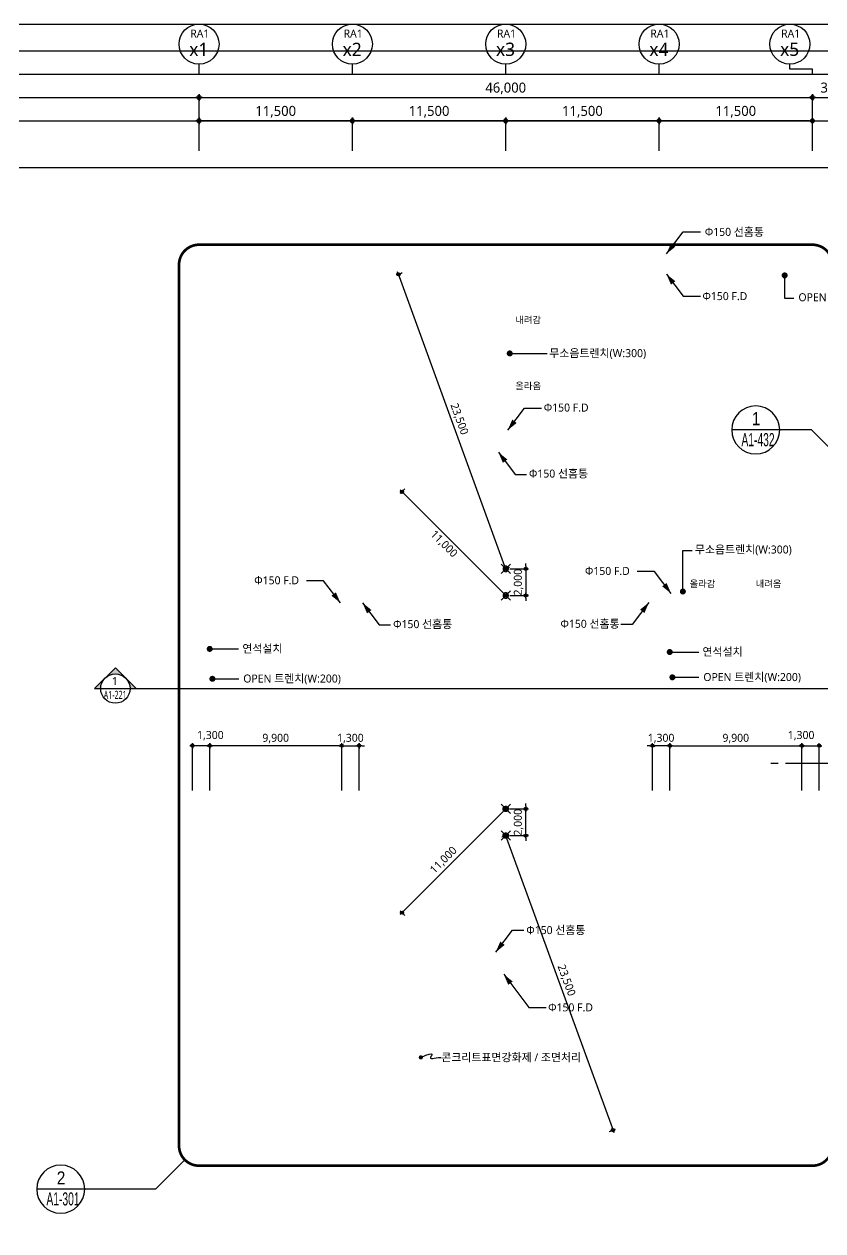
# Model space of a CAD drawing. Header units: millimetres. Extents: x 45782458 to 46215946, y 191740 to 1509539.
# Drawn here: x 45835157 to 45895054, y 814966 to 905440 of the extents above; entities that cross this region are included whole.
import ezdxf
from ezdxf.enums import TextEntityAlignment as Align

# ---------------------------------------------------------------- set-up
doc = ezdxf.new("R2010")
doc.units = ezdxf.units.MM
doc.header["$LTSCALE"] = 1000
doc.header["$MEASUREMENT"] = 0
doc.header["$PDSIZE"] = -10
doc.linetypes.add('HID', pattern=[2.5, 1.5, -1])
doc.linetypes.add('SYM$0$DASHDOT', pattern=[1, 0.5, -0.25, 0, -0.25])
doc.layers.get('0').update_dxf_attribs({"linetype": 'CONTINUOUS'})
doc.layers.get('Defpoints').update_dxf_attribs({"color": 171, "linetype": 'CONTINUOUS'})
for name, color, linetype in [('DIM', 7, 'CONTINUOUS'), ('LED', 7, 'CONTINUOUS'), ('NDIM', 7, 'CONTINUOUS'), ('SYM', 7, 'CONTINUOUS'), ('SYM(AXIS)', 7, 'CONTINUOUS'), ('SYM(STAIR)', 251, 'CONTINUOUS'), ('TEXT(AXIS)', 2, 'CONTINUOUS'), ('TEXT(MIN)', 7, 'CONTINUOUS'), ('TEXT(노트)', 7, 'CONTINUOUS'), ('구간정리', 6, 'CONTINUOUS'), ('구간정리-TEXT', 3, 'CONTINUOUS')]:
    doc.layers.add(name, color=color, linetype=linetype)
doc.styles.add('CGS', font='cgse', dxfattribs={"bigfont": 'cgs'})
doc.styles.add('SYM$0$ARIAL', font='arial.ttf')
doc.styles.add('SYM$0$돋움', font='', dxfattribs={"width": 0.9})
doc.styles.add('TE', font='malgun_0.ttf')
doc.styles.add('궁서체', font='')
doc.styles.add('나눔바른고딕', font='NanumBarunGothic.ttf')
doc.styles.get('SYM$0$돋움').set_extended_font_data('Dotum')
doc.styles.get('궁서체').set_extended_font_data('GungsuhChe')
doc.dimstyles.new('BA', dxfattribs={"dimscale": 500, "dimtxt": 3, "dimasz": 1, "dimexe": 1, "dimexo": 5, "dimgap": 0.9, "dimtad": 1, "dimdec": 0, "dimdsep": 46, "dimlunit": 6, "dimtxsty": 'TE', "dimblk": 'DDD', "dimcen": 2.5, "dimclrd": 256, "dimclre": 256, "dimclrt": 3, "dimazin": 2, "dimtfac": 1, "dimtdec": 0, "dimtix": 1, "dimtmove": 2, "dimatfit": 3, "dimldrblk": 'DDD', "dimfxl": 1, "dimtolj": 1, "dimtzin": 0, "dimarcsym": 2})
doc.dimstyles.new('CPDIM1', dxfattribs={"dimtxt": 3, "dimasz": 2.5, "dimexe": 1.25, "dimexo": 5, "dimgap": 1.5, "dimtad": 1, "dimdec": 0, "dimzin": 1, "dimdsep": 46, "dimlunit": 6, "dimtxsty": '궁서체', "dimblk1": 'Z_DOT', "dimblk2": 'Z_DOT', "dimsah": 1, "dimcen": 2.5, "dimadec": 0, "dimazin": 0, "dimtfac": 1, "dimtdec": 0, "dimtix": 1, "dimtmove": 2, "dimatfit": 3, "dimldrblk": 'Z_DOT', "dimfxl": 1, "dimtolj": 1, "dimtzin": 1, "dimarcsym": 0})

# ---------------------------------------------------------------- blocks, each defined once
blk = doc.blocks.new('DDD')
at = {"layer": 'DIM', "color": 0}
for p, q in [((-1, 0), (1, 0)), ((0, -1), (0, 1))]:
    blk.add_line(p, q, dxfattribs=at)
for radius in [0.6, 0.3]:
    blk.add_circle((0, 0), radius, dxfattribs=at)
blk = doc.blocks.new('*D223')
at = {"layer": 'Defpoints', "color": 0, "ltscale": 0.4, "transparency": 16777216}
for p in [(45882772, 898190), (45882772, 894690), (45894272, 894690)]:
    blk.add_point(p, dxfattribs=at)
at = {"layer": 'NDIM', "lineweight": -2, "ltscale": 0.4, "transparency": 16777216}
for p, q in [((45882772, 895940), (45882772, 898440)), ((45894272, 895940), (45894272, 898440)), ((45894022, 898190), (45883022, 898190))]:
    blk.add_line(p, q, dxfattribs=at)
at = {"layer": 'NDIM', "lineweight": -2, "ltscale": 0.4, "transparency": 16777216, "xscale": 250, "yscale": 250, "zscale": 250, "rotation": 180}
blk.add_blockref('DDD', (45882772, 898190), dxfattribs=at)
at = {"layer": 'NDIM', "lineweight": -2, "ltscale": 0.4, "transparency": 16777216, "xscale": 250, "yscale": 250, "zscale": 250}
blk.add_blockref('DDD', (45894272, 898190), dxfattribs=at)
at = {"layer": 'NDIM', "color": 3, "ltscale": 0.4, "transparency": 16777216, "insert": (45888522, 898868), "char_height": 750, "attachment_point": 5, "style": 'TE'}
blk.add_mtext('\\A1;11,500', dxfattribs=at)
blk = doc.blocks.new('*D224')
at = {"layer": 'Defpoints', "color": 0, "ltscale": 0.4, "transparency": 16777216}
for p in [(45871272, 898190), (45871272, 894690), (45882772, 894690)]:
    blk.add_point(p, dxfattribs=at)
at = {"layer": 'NDIM', "lineweight": -2, "ltscale": 0.4, "transparency": 16777216}
for p, q in [((45871272, 895940), (45871272, 898440)), ((45882772, 895940), (45882772, 898440)), ((45882522, 898190), (45871522, 898190))]:
    blk.add_line(p, q, dxfattribs=at)
at = {"layer": 'NDIM', "lineweight": -2, "ltscale": 0.4, "transparency": 16777216, "xscale": 250, "yscale": 250, "zscale": 250, "rotation": 180}
blk.add_blockref('DDD', (45871272, 898190), dxfattribs=at)
at = {"layer": 'NDIM', "lineweight": -2, "ltscale": 0.4, "transparency": 16777216, "xscale": 250, "yscale": 250, "zscale": 250}
blk.add_blockref('DDD', (45882772, 898190), dxfattribs=at)
at = {"layer": 'NDIM', "color": 3, "ltscale": 0.4, "transparency": 16777216, "insert": (45877022, 898868), "char_height": 750, "attachment_point": 5, "style": 'TE'}
blk.add_mtext('\\A1;11,500', dxfattribs=at)
blk = doc.blocks.new('*D225')
at = {"layer": 'Defpoints', "color": 0, "ltscale": 0.4, "transparency": 16777216}
for p in [(45859772, 898190), (45859772, 894690), (45871272, 894690)]:
    blk.add_point(p, dxfattribs=at)
at = {"layer": 'NDIM', "lineweight": -2, "ltscale": 0.4, "transparency": 16777216}
for p, q in [((45859772, 895940), (45859772, 898440)), ((45871272, 895940), (45871272, 898440)), ((45871022, 898190), (45860022, 898190))]:
    blk.add_line(p, q, dxfattribs=at)
at = {"layer": 'NDIM', "lineweight": -2, "ltscale": 0.4, "transparency": 16777216, "xscale": 250, "yscale": 250, "zscale": 250, "rotation": 180}
blk.add_blockref('DDD', (45859772, 898190), dxfattribs=at)
at = {"layer": 'NDIM', "lineweight": -2, "ltscale": 0.4, "transparency": 16777216, "xscale": 250, "yscale": 250, "zscale": 250}
blk.add_blockref('DDD', (45871272, 898190), dxfattribs=at)
at = {"layer": 'NDIM', "color": 3, "ltscale": 0.4, "transparency": 16777216, "insert": (45865522, 898868), "char_height": 750, "attachment_point": 5, "style": 'TE'}
blk.add_mtext('\\A1;11,500', dxfattribs=at)
blk = doc.blocks.new('*D226')
at = {"layer": 'Defpoints', "color": 0, "ltscale": 0.4, "transparency": 16777216}
for p in [(45848272, 898190), (45848272, 894690), (45859772, 894690)]:
    blk.add_point(p, dxfattribs=at)
at = {"layer": 'NDIM', "lineweight": -2, "ltscale": 0.4, "transparency": 16777216}
for p, q in [((45848272, 895940), (45848272, 898440)), ((45859772, 895940), (45859772, 898440)), ((45859522, 898190), (45848522, 898190))]:
    blk.add_line(p, q, dxfattribs=at)
at = {"layer": 'NDIM', "lineweight": -2, "ltscale": 0.4, "transparency": 16777216, "xscale": 250, "yscale": 250, "zscale": 250, "rotation": 180}
blk.add_blockref('DDD', (45848272, 898190), dxfattribs=at)
at = {"layer": 'NDIM', "lineweight": -2, "ltscale": 0.4, "transparency": 16777216, "xscale": 250, "yscale": 250, "zscale": 250}
blk.add_blockref('DDD', (45859772, 898190), dxfattribs=at)
at = {"layer": 'NDIM', "color": 3, "ltscale": 0.4, "transparency": 16777216, "insert": (45854022, 898868), "char_height": 750, "attachment_point": 5, "style": 'TE'}
blk.add_mtext('\\A1;11,500', dxfattribs=at)
blk = doc.blocks.new('*D227')
at = {"layer": 'Defpoints', "color": 0, "ltscale": 0.4, "transparency": 16777216}
for p in [(45894272, 899940), (45848272, 894690), (45894272, 894690)]:
    blk.add_point(p, dxfattribs=at)
at = {"layer": 'NDIM', "lineweight": -2, "ltscale": 0.4, "transparency": 16777216}
for p, q in [((45848272, 895940), (45848272, 900190)), ((45848522, 899940), (45894022, 899940)), ((45894272, 895940), (45894272, 900190))]:
    blk.add_line(p, q, dxfattribs=at)
at = {"layer": 'NDIM', "lineweight": -2, "ltscale": 0.4, "transparency": 16777216, "xscale": 250, "yscale": 250, "zscale": 250, "rotation": 180}
blk.add_blockref('DDD', (45848272, 899940), dxfattribs=at)
at = {"layer": 'NDIM', "lineweight": -2, "ltscale": 0.4, "transparency": 16777216, "xscale": 250, "yscale": 250, "zscale": 250}
blk.add_blockref('DDD', (45894272, 899940), dxfattribs=at)
at = {"layer": 'NDIM', "color": 3, "ltscale": 0.4, "transparency": 16777216, "insert": (45871272, 900616), "char_height": 750, "attachment_point": 5, "style": 'TE'}
blk.add_mtext('\\A1;46,000', dxfattribs=at)
blk = doc.blocks.new('*D228')
at = {"layer": 'Defpoints', "color": 0, "ltscale": 0.4, "transparency": 16777216}
for p in [(45897972, 899940), (45894272, 894690), (45897972, 894690)]:
    blk.add_point(p, dxfattribs=at)
at = {"layer": 'NDIM', "lineweight": -2, "ltscale": 0.4, "transparency": 16777216}
for p, q in [((45894272, 895940), (45894272, 900190)), ((45894522, 899940), (45897722, 899940)), ((45897972, 895940), (45897972, 900190))]:
    blk.add_line(p, q, dxfattribs=at)
at = {"layer": 'NDIM', "lineweight": -2, "ltscale": 0.4, "transparency": 16777216, "xscale": 250, "yscale": 250, "zscale": 250, "rotation": 180}
blk.add_blockref('DDD', (45894272, 899940), dxfattribs=at)
at = {"layer": 'NDIM', "lineweight": -2, "ltscale": 0.4, "transparency": 16777216, "xscale": 250, "yscale": 250, "zscale": 250}
blk.add_blockref('DDD', (45897972, 899940), dxfattribs=at)
at = {"layer": 'NDIM', "color": 3, "ltscale": 0.4, "transparency": 16777216, "insert": (45896122, 900616), "char_height": 750, "attachment_point": 5, "style": 'TE'}
blk.add_mtext('\\A1;3,700', dxfattribs=at)
blk = doc.blocks.new('A$C2F20087E')
at = {"layer": 'SYM(AXIS)'}
blk.add_line((600, 0), (600, 300), dxfattribs=at)
blk.add_circle((600, 900), 600, dxfattribs=at)
blk = doc.blocks.new('Z_DOT')
at = {"layer": 'DIM', "color": 0}
for p, q in [((-1, 0), (1, 0)), ((0, -1), (0, 1))]:
    blk.add_line(p, q, dxfattribs=at)
for radius in [0.5, 0.25]:
    blk.add_circle((0, 0), radius, dxfattribs=at)
blk = doc.blocks.new('A$C3FE61B3A')
at = {"layer": 'SYM(STAIR)', "color": 2, "linetype": 'HID'}
for points in [[(0, 707), (707, 0)], [(0, 0), (707, 707)]]:
    blk.add_lwpolyline(points, dxfattribs=at)
blk.add_circle((354, 354), 200, dxfattribs=at)
blk = doc.blocks.new('*D1109')
at = {"layer": 'Defpoints', "color": 0, "ltscale": 0.4, "transparency": 16777216}
for p in [(45871272, 846601), (45863494, 838823), (45863494, 838823)]:
    blk.add_point(p, dxfattribs=at)
at = {"layer": 'NDIM', "lineweight": -2, "ltscale": 0.4, "transparency": 16777216}
for p, q in [((45871131, 846460), (45863636, 838965)), ((45871484, 846389), (45871414, 846460)), ((45863706, 838611), (45863636, 838682))]:
    blk.add_line(p, q, dxfattribs=at)
at = {"layer": 'NDIM', "lineweight": -2, "ltscale": 0.4, "transparency": 16777216, "xscale": 200, "yscale": 200, "zscale": 200}
for p, rotation in [((45871272, 846601), 44.99998819458615), ((45863494, 838823), 224.9999881945861)]:
    blk.add_blockref('DDD', p, dxfattribs=dict(at, rotation=rotation))
at = {"layer": 'NDIM', "color": 3, "ltscale": 0.4, "transparency": 16777216, "insert": (45866622, 842749), "char_height": 600, "attachment_point": 5, "rotation": 44.99999, "style": 'TE'}
blk.add_mtext('\\A1;11,000', dxfattribs=at)
blk = doc.blocks.new('*D1110')
at = {"layer": 'Defpoints', "color": 0, "ltscale": 0.4, "transparency": 16777216}
for p in [(45871272, 846601), (45872772, 846601), (45871272, 844601)]:
    blk.add_point(p, dxfattribs=at)
at = {"layer": 'NDIM', "lineweight": -2, "ltscale": 0.4, "transparency": 16777216}
for p, q in [((45872772, 846801), (45872772, 847001)), ((45871572, 846601), (45872972, 846601)), ((45872772, 844601), (45872772, 846601)), ((45871572, 844601), (45872972, 844601)), ((45872772, 844401), (45872772, 844201))]:
    blk.add_line(p, q, dxfattribs=at)
at = {"layer": 'NDIM', "lineweight": -2, "ltscale": 0.4, "transparency": 16777216, "xscale": 200, "yscale": 200, "zscale": 200}
for p, rotation in [((45872772, 846601), 270), ((45872772, 844601), 90)]:
    blk.add_blockref('DDD', p, dxfattribs=dict(at, rotation=rotation))
at = {"layer": 'NDIM', "color": 3, "ltscale": 0.4, "transparency": 16777216, "insert": (45872232, 845601), "char_height": 600, "attachment_point": 5, "rotation": 90, "style": 'TE'}
blk.add_mtext('\\A1;2,000', dxfattribs=at)
blk = doc.blocks.new('*D1108')
at = {"layer": 'Defpoints', "color": 0, "ltscale": 0.4, "transparency": 16777216}
for p in [(45871272, 844601), (45879310, 822519), (45879310, 822519)]:
    blk.add_point(p, dxfattribs=at)
at = {"layer": 'NDIM', "lineweight": -2, "ltscale": 0.4, "transparency": 16777216}
for p, q in [((45870990, 844499), (45871084, 844533)), ((45871341, 844413), (45879241, 822706)), ((45879028, 822416), (45879122, 822450))]:
    blk.add_line(p, q, dxfattribs=at)
at = {"layer": 'NDIM', "lineweight": -2, "ltscale": 0.4, "transparency": 16777216, "xscale": 200, "yscale": 200, "zscale": 200}
for p, rotation in [((45871272, 844601), 109.9999475570567), ((45879310, 822519), 289.9999475570568)]:
    blk.add_blockref('DDD', p, dxfattribs=dict(at, rotation=rotation))
at = {"layer": 'NDIM', "color": 3, "ltscale": 0.4, "transparency": 16777216, "insert": (45875799, 833745), "char_height": 600, "attachment_point": 5, "rotation": 289.99995, "style": 'TE'}
blk.add_mtext('\\A1;23,500', dxfattribs=at)
blk = doc.blocks.new('*D1111')
at = {"layer": 'Defpoints', "color": 0, "ltscale": 0.4, "transparency": 16777216}
for p in [(45863494, 870380), (45863494, 870380), (45871272, 862601)]:
    blk.add_point(p, dxfattribs=at)
at = {"layer": 'NDIM', "lineweight": -2, "ltscale": 0.4, "transparency": 16777216}
for p, q in [((45863706, 870592), (45863636, 870521)), ((45871131, 862743), (45863636, 870238)), ((45871484, 862813), (45871414, 862743))]:
    blk.add_line(p, q, dxfattribs=at)
at = {"layer": 'NDIM', "lineweight": -2, "ltscale": 0.4, "transparency": 16777216, "xscale": 200, "yscale": 200, "zscale": 200}
for p, rotation in [((45863494, 870380), 135.0000118054139), ((45871272, 862601), 315.0000118054139)]:
    blk.add_blockref('DDD', p, dxfattribs=dict(at, rotation=rotation))
at = {"layer": 'NDIM', "color": 3, "ltscale": 0.4, "transparency": 16777216, "insert": (45866622, 866453), "char_height": 600, "attachment_point": 5, "rotation": 315.00001, "style": 'TE'}
blk.add_mtext('\\A1;11,000', dxfattribs=at)
blk = doc.blocks.new('*D1112')
at = {"layer": 'Defpoints', "color": 0, "ltscale": 0.4, "transparency": 16777216}
for p in [(45871272, 864601), (45871272, 862601), (45872772, 862601)]:
    blk.add_point(p, dxfattribs=at)
at = {"layer": 'NDIM', "lineweight": -2, "ltscale": 0.4, "transparency": 16777216}
for p, q in [((45872772, 864801), (45872772, 865001)), ((45871572, 864601), (45872972, 864601)), ((45872772, 864601), (45872772, 862601)), ((45871572, 862601), (45872972, 862601)), ((45872772, 862401), (45872772, 862201))]:
    blk.add_line(p, q, dxfattribs=at)
at = {"layer": 'NDIM', "lineweight": -2, "ltscale": 0.4, "transparency": 16777216, "xscale": 200, "yscale": 200, "zscale": 200}
for p, rotation in [((45872772, 864601), 270), ((45872772, 862601), 90)]:
    blk.add_blockref('DDD', p, dxfattribs=dict(at, rotation=rotation))
at = {"layer": 'NDIM', "color": 3, "ltscale": 0.4, "transparency": 16777216, "insert": (45872232, 863601), "char_height": 600, "attachment_point": 5, "rotation": 90, "style": 'TE'}
blk.add_mtext('\\A1;2,000', dxfattribs=at)
blk = doc.blocks.new('*D1113')
at = {"layer": 'Defpoints', "color": 0, "ltscale": 0.4, "transparency": 16777216}
for p in [(45863235, 886684), (45863235, 886684), (45871272, 864601)]:
    blk.add_point(p, dxfattribs=at)
at = {"layer": 'NDIM', "lineweight": -2, "ltscale": 0.4, "transparency": 16777216}
for p, q in [((45863517, 886787), (45863423, 886753)), ((45871204, 864789), (45863303, 886496)), ((45871554, 864704), (45871460, 864670))]:
    blk.add_line(p, q, dxfattribs=at)
at = {"layer": 'NDIM', "lineweight": -2, "ltscale": 0.4, "transparency": 16777216, "xscale": 200, "yscale": 200, "zscale": 200}
for p, rotation in [((45863235, 886684), 109.9999475570567), ((45871272, 864601), 289.9999475570568)]:
    blk.add_blockref('DDD', p, dxfattribs=dict(at, rotation=rotation))
at = {"layer": 'NDIM', "color": 3, "ltscale": 0.4, "transparency": 16777216, "insert": (45867761, 875827), "char_height": 600, "attachment_point": 5, "rotation": 289.99995, "style": 'TE'}
blk.add_mtext('\\A1;23,500', dxfattribs=at)
blk = doc.blocks.new('*D1114')
at = {"layer": 'Defpoints', "color": 0, "ltscale": 0.4, "transparency": 16777216}
for p in [(45893472, 851339), (45883572, 847673), (45893472, 847673)]:
    blk.add_point(p, dxfattribs=at)
at = {"layer": 'NDIM', "lineweight": -2, "ltscale": 0.4, "transparency": 16777216}
for p, q in [((45883572, 847973), (45883572, 851539)), ((45893472, 847973), (45893472, 851539)), ((45883772, 851339), (45893272, 851339))]:
    blk.add_line(p, q, dxfattribs=at)
at = {"layer": 'NDIM', "lineweight": -2, "ltscale": 0.4, "transparency": 16777216, "xscale": 200, "yscale": 200, "zscale": 200, "rotation": 180}
blk.add_blockref('DDD', (45883572, 851339), dxfattribs=at)
at = {"layer": 'NDIM', "lineweight": -2, "ltscale": 0.4, "transparency": 16777216, "xscale": 200, "yscale": 200, "zscale": 200}
blk.add_blockref('DDD', (45893472, 851339), dxfattribs=at)
at = {"layer": 'NDIM', "color": 3, "ltscale": 0.4, "transparency": 16777216, "insert": (45888522, 851880), "char_height": 600, "attachment_point": 5, "style": 'TE'}
blk.add_mtext('\\A1;9,900', dxfattribs=at)
blk = doc.blocks.new('*D1115')
at = {"layer": 'Defpoints', "color": 0, "ltscale": 0.4, "transparency": 16777216}
for p in [(45882272, 851339), (45882272, 847673), (45883572, 847673)]:
    blk.add_point(p, dxfattribs=at)
at = {"layer": 'NDIM', "lineweight": -2, "ltscale": 0.4, "transparency": 16777216}
for p, q in [((45882272, 847973), (45882272, 851539)), ((45883572, 847973), (45883572, 851539)), ((45882072, 851339), (45881872, 851339)), ((45883572, 851339), (45882272, 851339)), ((45883772, 851339), (45883972, 851339))]:
    blk.add_line(p, q, dxfattribs=at)
at = {"layer": 'NDIM', "lineweight": -2, "ltscale": 0.4, "transparency": 16777216, "xscale": 200, "yscale": 200, "zscale": 200}
blk.add_blockref('DDD', (45882272, 851339), dxfattribs=at)
at = {"layer": 'NDIM', "lineweight": -2, "ltscale": 0.4, "transparency": 16777216, "xscale": 200, "yscale": 200, "zscale": 200, "rotation": 180}
blk.add_blockref('DDD', (45883572, 851339), dxfattribs=at)
at = {"layer": 'NDIM', "color": 3, "ltscale": 0.4, "transparency": 16777216, "insert": (45882922, 851881), "char_height": 600, "attachment_point": 5, "style": 'TE'}
blk.add_mtext('\\A1;1,300', dxfattribs=at)
blk = doc.blocks.new('*D1116')
at = {"layer": 'Defpoints', "color": 0, "ltscale": 0.4, "transparency": 16777216}
for p in [(45894772, 851339), (45893472, 847673), (45894772, 847673)]:
    blk.add_point(p, dxfattribs=at)
at = {"layer": 'NDIM', "lineweight": -2, "ltscale": 0.4, "transparency": 16777216}
for p, q in [((45893472, 847973), (45893472, 851539)), ((45894772, 847973), (45894772, 851539)), ((45893672, 851339), (45894572, 851339))]:
    blk.add_line(p, q, dxfattribs=at)
at = {"layer": 'NDIM', "lineweight": -2, "ltscale": 0.4, "transparency": 16777216, "xscale": 200, "yscale": 200, "zscale": 200, "rotation": 180}
blk.add_blockref('DDD', (45893472, 851339), dxfattribs=at)
at = {"layer": 'NDIM', "lineweight": -2, "ltscale": 0.4, "transparency": 16777216, "xscale": 200, "yscale": 200, "zscale": 200}
blk.add_blockref('DDD', (45894772, 851339), dxfattribs=at)
at = {"layer": 'NDIM', "color": 3, "ltscale": 0.4, "transparency": 16777216, "insert": (45893422, 852089), "char_height": 600, "attachment_point": 5, "style": 'TE'}
blk.add_mtext('\\A1;1,300', dxfattribs=at)
blk = doc.blocks.new('*D1117')
at = {"layer": 'Defpoints', "color": 0, "ltscale": 0.4, "transparency": 16777216}
for p in [(45849072, 851339), (45849072, 847673), (45858972, 847673)]:
    blk.add_point(p, dxfattribs=at)
at = {"layer": 'NDIM', "lineweight": -2, "ltscale": 0.4, "transparency": 16777216}
for p, q in [((45849072, 847973), (45849072, 851539)), ((45858972, 847973), (45858972, 851539)), ((45858772, 851339), (45849272, 851339))]:
    blk.add_line(p, q, dxfattribs=at)
at = {"layer": 'NDIM', "lineweight": -2, "ltscale": 0.4, "transparency": 16777216, "xscale": 200, "yscale": 200, "zscale": 200, "rotation": 180}
blk.add_blockref('DDD', (45849072, 851339), dxfattribs=at)
at = {"layer": 'NDIM', "lineweight": -2, "ltscale": 0.4, "transparency": 16777216, "xscale": 200, "yscale": 200, "zscale": 200}
blk.add_blockref('DDD', (45858972, 851339), dxfattribs=at)
at = {"layer": 'NDIM', "color": 3, "ltscale": 0.4, "transparency": 16777216, "insert": (45854022, 851880), "char_height": 600, "attachment_point": 5, "style": 'TE'}
blk.add_mtext('\\A1;9,900', dxfattribs=at)
blk = doc.blocks.new('*D1118')
at = {"layer": 'Defpoints', "color": 0, "ltscale": 0.4, "transparency": 16777216}
for p in [(45860272, 851339), (45858972, 847673), (45860272, 847673)]:
    blk.add_point(p, dxfattribs=at)
at = {"layer": 'NDIM', "lineweight": -2, "ltscale": 0.4, "transparency": 16777216}
for p, q in [((45858972, 847973), (45858972, 851539)), ((45860272, 847973), (45860272, 851539)), ((45858772, 851339), (45858572, 851339)), ((45858972, 851339), (45860272, 851339)), ((45860472, 851339), (45860672, 851339))]:
    blk.add_line(p, q, dxfattribs=at)
at = {"layer": 'NDIM', "lineweight": -2, "ltscale": 0.4, "transparency": 16777216, "xscale": 200, "yscale": 200, "zscale": 200}
blk.add_blockref('DDD', (45858972, 851339), dxfattribs=at)
at = {"layer": 'NDIM', "lineweight": -2, "ltscale": 0.4, "transparency": 16777216, "xscale": 200, "yscale": 200, "zscale": 200, "rotation": 180}
blk.add_blockref('DDD', (45860272, 851339), dxfattribs=at)
at = {"layer": 'NDIM', "color": 3, "ltscale": 0.4, "transparency": 16777216, "insert": (45859622, 851881), "char_height": 600, "attachment_point": 5, "style": 'TE'}
blk.add_mtext('\\A1;1,300', dxfattribs=at)
blk = doc.blocks.new('*D1119')
at = {"layer": 'Defpoints', "color": 0, "ltscale": 0.4, "transparency": 16777216}
for p in [(45847772, 851339), (45847772, 847673), (45849072, 847673)]:
    blk.add_point(p, dxfattribs=at)
at = {"layer": 'NDIM', "lineweight": -2, "ltscale": 0.4, "transparency": 16777216}
for p, q in [((45847772, 847973), (45847772, 851539)), ((45849072, 847973), (45849072, 851539)), ((45848872, 851339), (45847972, 851339))]:
    blk.add_line(p, q, dxfattribs=at)
at = {"layer": 'NDIM', "lineweight": -2, "ltscale": 0.4, "transparency": 16777216, "xscale": 200, "yscale": 200, "zscale": 200, "rotation": 180}
blk.add_blockref('DDD', (45847772, 851339), dxfattribs=at)
at = {"layer": 'NDIM', "lineweight": -2, "ltscale": 0.4, "transparency": 16777216, "xscale": 200, "yscale": 200, "zscale": 200}
blk.add_blockref('DDD', (45849072, 851339), dxfattribs=at)
at = {"layer": 'NDIM', "color": 3, "ltscale": 0.4, "transparency": 16777216, "insert": (45849122, 852089), "char_height": 600, "attachment_point": 5, "style": 'TE'}
blk.add_mtext('\\A1;1,300', dxfattribs=at)
blk = doc.blocks.new('SYM$0$det-tar-wi')
at = {"layer": '구간정리', "ltscale": 0.2}
blk.add_line((0, 0), (11, 0), dxfattribs=at)
blk.add_circle((5.5, 0), 5.5, dxfattribs=at)
at = {"layer": '구간정리-TEXT', "color": 3, "style": 'SYM$0$ARIAL'}
blk.add_attdef('2', text='', height=3, dxfattribs=at).set_placement((5.5, 2.58), align=Align.MIDDLE_CENTER)
at = {"layer": '구간정리-TEXT', "color": 3, "style": 'SYM$0$ARIAL', "width": 0.6}
blk.add_attdef('A1.00', text='', height=3, dxfattribs=at).set_placement((5.57, -2.22), align=Align.MIDDLE_CENTER)

msp = doc.modelspace()

# ---------------------------------------------------------------- hatches: boundary and pattern name
at = {"layer": 'SYM'}
h = msp.add_hatch(color=256, dxfattribs=at)
h.paths.add_polyline_path([(45841998.8, 857182), (45841221, 856404.2, -0.4142136), (45842776.6, 856404.2)])
h.paths.add_polyline_path([(45841221, 856404.2), (45840443.1, 855626.3), (45840898.8, 855626.3, -0.1989124)])
h.paths.add_polyline_path([(45842776.6, 856404.2, -0.1989124), (45843098.8, 855626.3), (45843554.4, 855626.3)])

# ---------------------------------------------------------------- linework, layer by layer
msp.add_line((45840898.8, 855626.3), (45843098.8, 855626.3))
at = {"layer": 'Defpoints'}
msp.add_line((45853593.1, 855626.3), (45966972.3, 855626.3), dxfattribs=at)
for points in [[(45977722.3, 767740.2), (45801022.3, 767740.2), (45801022.3, 905440.2), (45977722.3, 905440.2)], [(45975722.3, 769740.2), (45803022.3, 769740.2), (45803022.3, 903440.2), (45975722.3, 903440.2)], [(45973972.3, 771490.2), (45804772.3, 771490.2), (45804772.3, 901690.2), (45973972.3, 901690.2)], [(45972222.3, 773240.2), (45806522.3, 773240.2), (45806522.3, 899940.2), (45972222.3, 899940.2)], [(45970472.3, 774990.2), (45808272.3, 774990.2), (45808272.3, 898190.2), (45970472.3, 898190.2)], [(45966972.3, 778490.2), (45811772.3, 778490.2), (45811772.3, 894690.2), (45966972.3, 894690.2)], [(45966972.3, 778490.2), (45824022.3, 778490.2), (45824022.3, 894690.2), (45966972.3, 894690.2)]]:
    msp.add_lwpolyline(points, close=True, dxfattribs=at)
at = {"layer": 'LED'}
for points in [[(45883322.3, 888213.8), (45884577, 889866.5), (45885864.9, 889866.5)], [(45883322.3, 886701.3), (45884577, 885048.6), (45885864.9, 885048.6)], [(45871422.3, 875000.4), (45872677, 876653.1), (45873964.9, 876653.1)], [(45870722.3, 873337.9), (45871977, 871685.2), (45872825.1, 871685.2)], [(45883672.3, 862751.3), (45882417.6, 864404), (45881129.7, 864404)], [(45858872.3, 862051.4), (45857617.6, 863704.1), (45856329.7, 863704.1)], [(45860534.8, 862051.4), (45861789.5, 860398.7), (45862637.6, 860398.7)], [(45882009.8, 862076.3), (45880755.1, 860423.6), (45879907, 860423.6)], [(45870522.3, 835864.8), (45871777, 837517.5), (45872625.1, 837517.5)], [(45871122.3, 834202.3), (45873004.3, 831723.2), (45874292.3, 831723.2)], [(45864906.5, 827972.7), (45865278.4, 828127.8), (45865525, 828211.4), (45865668.6, 828237.1), (45865731.8, 828218.3), (45865737.2, 828168.5), (45865707.3, 828101.1), (45865664.6, 828029.7), (45865631.7, 827967.6), (45865627.1, 827925.5), (45865654.1, 827902.7), (45865711.9, 827895.7), (45865799.8, 827900.9), (45865917.1, 827914.7), (45866063, 827933.7), (45866236.7, 827954.2), (45866437.7, 827972.7)]]:
    msp.add_lwpolyline(points, dxfattribs=at)
at = {"layer": 'LED', "const_width": 156.2}
msp.add_lwpolyline([(45864906.5, 828050.8, -1), (45864906.5, 827894.6, -1)], format="xyb", close=True, dxfattribs=at)
at = {"layer": 'LED'}
for points in [[(45883322.3, 888213.8), (45883992.1, 888751.6), (45883660.3, 889003.5)], [(45883322.3, 886701.3), (45883992.1, 886163.6), (45883660.3, 885911.6)], [(45871422.3, 875000.4), (45872092.1, 875538.2), (45871760.3, 875790.1)], [(45870722.3, 873337.9), (45871392.1, 872800.2), (45871060.3, 872548.2)], [(45883672.3, 862751.3), (45883002.5, 863289.1), (45883334.4, 863541)], [(45858872.3, 862051.4), (45858202.5, 862589.1), (45858534.4, 862841.1)], [(45860534.8, 862051.4), (45861204.6, 861513.6), (45860872.8, 861261.6)], [(45882009.8, 862076.3), (45881340, 861538.6), (45881671.9, 861286.6)], [(45870522.3, 835864.8), (45871192.1, 836402.5), (45870860.3, 836654.5)], [(45871122.3, 834202.3), (45871792.1, 833664.5), (45871460.3, 833412.6)]]:
    msp.add_solid(points, dxfattribs=at)
at = {"layer": 'SYM'}
for p, q in [((45840443.1, 855626.3), (45841998.8, 857182)), ((45843554.4, 855626.3), (45841998.8, 857182)), ((45840443.1, 855626.3), (45840898.8, 855626.3)), ((45843098.8, 855626.3), (45853593.1, 855626.3)), ((45854143.1, 855626.3), (45854693.1, 855626.3)), ((45891708.5, 849995), (45891158.5, 849995)), ((45901446.9, 849995), (45892258.5, 849995))]:
    msp.add_line(p, q, dxfattribs=at)
msp.add_circle((45841998.8, 855626.3), 1100, dxfattribs=at)
at = {"layer": 'SYM(AXIS)'}
msp.add_lwpolyline([(45894272.3, 901690.2), (45894272.3, 902065.2), (45892579, 902065.2), (45892579, 902440.2)], dxfattribs=at)
msp.add_circle((45892579, 903940.2), 1500, dxfattribs=at)
at = {"layer": '구간정리', "linetype": 'SYM$0$DASHDOT', "ltscale": 2, "const_width": 200}
msp.add_lwpolyline([(45894272.3, 819851.3), (45848272.3, 819851.3, -0.4142136), (45846772.3, 821351.3), (45846772.3, 887401.3, -0.4142136), (45848272.3, 888901.3), (45894272.3, 888901.3, -0.4142136), (45895772.3, 887401.3), (45895772.3, 821351.3, -0.4142136)], format="xyb", close=True, dxfattribs=at)
at = {"layer": '구간정리', "ltscale": 0.2}
for points in [[(45896627.7, 872595.9), (45894209.8, 875013.8), (45891815.4, 875013.8)], [(45847211.7, 820290.7), (45845013.6, 818092.6), (45839697.5, 818092.6)]]:
    msp.add_lwpolyline(points, dxfattribs=at)

# ---------------------------------------------------------------- block references
at = {"xscale": 2.500000000000013, "yscale": 2.500000000000013, "zscale": 2.500000000000013}
for p in [(45846772.3, 901690.2), (45858272.3, 901690.2), (45869772.3, 901690.2), (45881272.3, 901690.2)]:
    msp.add_blockref('A$C2F20087E', p, dxfattribs=at)
at = {"xscale": -1, "rotation": 180}
for p in [(45870918.6, 864954.9), (45870918.7, 862954.9)]:
    msp.add_blockref('A$C3FE61B3A', p, dxfattribs=at)
for p in [(45870918.7, 846247.8), (45870918.6, 844247.8)]:
    msp.add_blockref('A$C3FE61B3A', p)
at = {"layer": '구간정리'}
ref = msp.add_blockref('SYM$0$det-tar-wi', (45891815.4, 875013.8), dxfattribs=dict(at, xscale=-327.2727272727273, yscale=327.2727272727273, zscale=327.2727272727273))
ref.add_attrib('A1.00', 'A1-432', dxfattribs={"layer": '구간정리-TEXT', "color": 3, "height": 981.82, "style": 'SYM$0$돋움', "width": 0.6}).set_placement((45890190, 874286.2), align=Align.MIDDLE_CENTER)
ref.add_attrib('2', '1', dxfattribs={"layer": '구간정리-TEXT', "color": 3, "height": 981.8, "style": 'SYM$0$돋움', "width": 0.9}).set_placement((45890042.9, 875859.3), align=Align.MIDDLE_CENTER)
ref = msp.add_blockref('SYM$0$det-tar-wi', (45839697.5, 818092.6), dxfattribs=dict(at, xscale=-327.2727272727273, yscale=327.2727272727273, zscale=327.2727272727273))
ref.add_attrib('A1.00', 'A1-301', dxfattribs={"layer": '구간정리-TEXT', "color": 3, "height": 981.82, "style": 'SYM$0$돋움', "width": 0.6}).set_placement((45838072.2, 817365), align=Align.MIDDLE_CENTER)
ref.add_attrib('2', '2', dxfattribs={"layer": '구간정리-TEXT', "color": 3, "height": 981.8, "style": 'SYM$0$돋움', "width": 0.9}).set_placement((45837925.1, 818938), align=Align.MIDDLE_CENTER)

# ---------------------------------------------------------------- texts
at = {"layer": 'TEXT(AXIS)', "style": '나눔바른고딕'}
for p in [(45848331.7, 904734.7), (45859831.7, 904734.7), (45871331.7, 904734.7), (45882831.7, 904734.7), (45892638.4, 904734.7)]:
    msp.add_text('RA1', height=600, dxfattribs=at).set_placement(p, align=Align.MIDDLE_CENTER)
for s, p in [('x1', (45848255.6, 903552.7)), ('x2', (45859755.6, 903552.7)), ('x3', (45871255.6, 903552.7)), ('x4', (45882755.6, 903552.7)), ('x5', (45892562.3, 903552.7))]:
    msp.add_text(s, height=1000, dxfattribs=at).set_placement(p, align=Align.MIDDLE)
at = {"layer": 'TEXT(MIN)', "style": '나눔바른고딕'}
for p in [(45890634.1, 889866.5), (45877447.6, 871743.5), (45867260.1, 860456.9), (45879811.5, 860481.9), (45877247.6, 837517.5)]:
    msp.add_text('Φ150 선홈통', height=600, dxfattribs=at).set_placement(p, align=Align.MIDDLE_RIGHT)
for s, height, p in [('Φ150 F.D', 600, (45886026.3, 885048.6)), ('OPEN 트렌치(W:200)', 600, (45893221.8, 884964.1)), ('내려감', 500, (45871989.6, 883265)), ('무소음트렌치(W:300)', 600, (45874538.3, 880771.6)), ('올라옴', 500, (45871989.6, 878315)), ('Φ150 F.D', 600, (45874126.3, 876693.1)), ('무소음트렌치(W:300)', 600, (45885458.7, 866051.2)), ('Φ150 F.D', 600, (45852415.2, 863744)), ('Φ150 F.D', 600, (45877215.2, 864444)), ('올라감', 500, (45885061.1, 863483.5)), ('내려옴', 500, (45890011.1, 863483.5)), ('연석설치', 600, (45851522.7, 858620.2)), ('연석설치', 600, (45886022.7, 858385.8)), ('OPEN 트렌치(W:200)', 600, (45886091, 856487.8)), ('OPEN 트렌치(W:200)', 600, (45851591, 856376.8)), ('Φ150 F.D', 600, (45874453.7, 831723.2)), ('콘크리트표면강화제 / 조면처리', 600, (45866437.7, 827972.7))]:
    msp.add_text(s, height=height, dxfattribs=at).set_placement(p, align=Align.MIDDLE_LEFT)
at = {"layer": 'TEXT(노트)', "style": '나눔바른고딕'}
msp.add_text('1', height=600, dxfattribs=at).set_placement((45841733.5, 855883.5))
at = {"layer": 'TEXT(노트)', "style": '나눔바른고딕', "width": 0.6}
msp.add_text('A1-221', height=600, dxfattribs=at).set_placement((45841125.8, 854853.1))

# ---------------------------------------------------------------- dimensions: what is measured, and where the dimension line sits
at = {"layer": 'NDIM', "ltscale": 0.4}
for base, p1, p2, override, picture, middle in [((45894272.3, 899940.2), (45848272.3, 894690.2), (45894272.3, 894690.2), {"dimscale": 250}, '*D227', (45871272.3, 900615.6)), ((45897972.3, 899940.2), (45894272.3, 894690.2), (45897972.3, 894690.2), {"dimscale": 250}, '*D228', (45896122.3, 900615.6)), ((45848272.3, 898190.2), (45859772.3, 894690.2), (45848272.3, 894690.2), {"dimscale": 250}, '*D226', (45854022.3, 898867.6)), ((45859772.3, 898190.2), (45871272.3, 894690.2), (45859772.3, 894690.2), {"dimscale": 250}, '*D225', (45865522.3, 898867.6)), ((45871272.3, 898190.2), (45882772.3, 894690.2), (45871272.3, 894690.2), {"dimscale": 250}, '*D224', (45877022.3, 898867.6)), ((45882772.3, 898190.2), (45894272.3, 894690.2), (45882772.3, 894690.2), {"dimscale": 250}, '*D223', (45888522.3, 898867.6)), ((45882272.3, 851339.2), (45883572.3, 847673), (45882272.3, 847673), {"dimscale": 200, "dimexo": 1.5}, '*D1115', (45882922.3, 851881.2)), ((45893472.3, 851339.2), (45883572.3, 847673), (45893472.3, 847673), {"dimscale": 200, "dimexo": 1.5}, '*D1114', (45888522.3, 851879.5))]:
    dim = msp.add_linear_dim(base=base, p1=p1, p2=p2, dimstyle='BA', override=override, dxfattribs=at)
    dim.commit()
    dim.dimension.update_dxf_attribs({"geometry": picture, "text_midpoint": middle})
for p1, p2, picture, middle in [((45871272.5, 864601.2), (45863235, 886684.1), '*D1113', (45867761.5, 875827.5)), ((45871272.1, 844601.4), (45879309.6, 822518.5), '*D1108', (45875798.6, 833744.8))]:
    dim = msp.add_aligned_dim(p1=p1, p2=p2, distance=0, dimstyle='BA', override={"dimscale": 200, "dimexo": 1.5}, dxfattribs=at)
    dim.commit()
    dim.dimension.update_dxf_attribs({"geometry": picture, "text_midpoint": middle})
for base, p1, p2, angle, picture, middle, dimtype in [((45863494.1, 870379.5), (45871272.3, 862601.3), (45863494.1, 870379.5), 135.000012, '*D1111', (45866621.5, 866453.3), 161), ((45847772.3, 851339.2), (45849072.3, 847673), (45847772.3, 847673), 180, '*D1119', (45849122.3, 852089.2), 160), ((45863494.1, 838823.2), (45871272.3, 846601.3), (45863494.1, 838823.2), 224.999988, '*D1109', (45866621.5, 842749.4), 161)]:
    dim = msp.add_linear_dim(base=base, p1=p1, p2=p2, angle=angle, dimstyle='BA', override={"dimscale": 200, "dimexo": 1.5}, dxfattribs=at)
    dim.commit()
    dim.dimension.update_dxf_attribs({"geometry": picture, "text_midpoint": middle, "dimtype": dimtype})
for base, p1, p2, angle, picture, middle in [((45872772.3, 862601.3), (45871272.2, 864601.3), (45871272.3, 862601.3), 270, '*D1112', (45872232, 863601.3)), ((45849072.3, 851339.2), (45858972.3, 847673), (45849072.3, 847673), 180, '*D1117', (45854022.3, 851879.5)), ((45860272.3, 851339.2), (45858972.3, 847673), (45860272.3, 847673), 180, '*D1118', (45859622.3, 851881.2)), ((45872772.3, 846601.3), (45871272.2, 844601.4), (45871272.3, 846601.3), 90, '*D1110', (45872232, 845601.4))]:
    dim = msp.add_linear_dim(base=base, p1=p1, p2=p2, angle=angle, dimstyle='BA', override={"dimscale": 200, "dimexo": 1.5}, dxfattribs=at)
    dim.commit()
    dim.dimension.update_dxf_attribs({"geometry": picture, "text_midpoint": middle})
dim = msp.add_linear_dim(base=(45894772.3, 851339.2), p1=(45893472.3, 847673), p2=(45894772.3, 847673), dimstyle='BA', override={"dimscale": 200, "dimexo": 1.5}, dxfattribs=at)
dim.commit()
dim.dimension.update_dxf_attribs({"geometry": '*D1116', "text_midpoint": (45893422.3, 852089.2), "dimtype": 160})

# ---------------------------------------------------------------- leaders
at = {"ltscale": 10000}
for points in [[(45892188.4, 886601.3), (45892188.4, 884893.4), (45892888.4, 884893.4)], [(45871572.3, 880751.3), (45874030.8, 880751.3), (45874379.8, 880751.3)], [(45884553.8, 862901.3), (45884553.8, 865980.4), (45885253.8, 865980.4)], [(45849072.3, 858599.9), (45850361.3, 858599.9), (45851240.4, 858599.9)], [(45883572.3, 858365.6), (45884861.3, 858365.6), (45885740.4, 858365.6)], [(45849272.3, 856356.5), (45850395.5, 856356.5), (45851264.2, 856356.5)], [(45883772.3, 856467.5), (45884895.5, 856467.5), (45885764.2, 856467.5)]]:
    msp.add_leader(points, dimstyle='CPDIM1', override={"dimtxt": 3000, "dimasz": 450, "dimgap": 1, "dimtad": 0, "dimzin": 0, "dimtxsty": 'CGS', "dimldrblk": 'Dot'}, dxfattribs=at)

doc.saveas('drawing.dxf')
